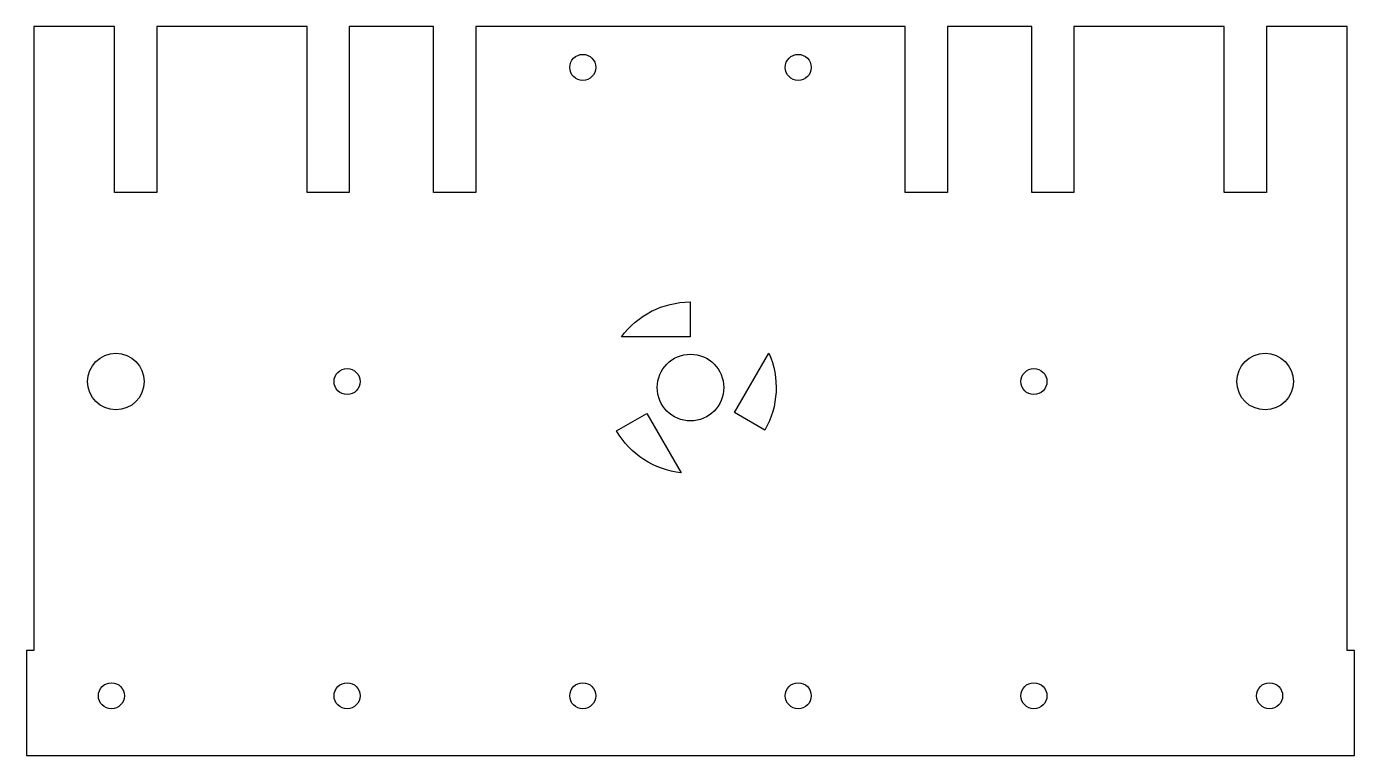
# Model space of a CAD drawing. Header units: millimetres. Extents: x -74 to 74, y -87 to -5.
import ezdxf

# ---------------------------------------------------------------- set-up
doc = ezdxf.new("R2010")
doc.units = ezdxf.units.MM
doc.layers.add('CUTOUTS', color=1, linetype='CONTINUOUS')
doc.layers.add('PERIMETER', color=5, linetype='CONTINUOUS')

msp = doc.modelspace()

# ---------------------------------------------------------------- linework, layer by layer
at = {"layer": 'CUTOUTS'}
for points in [[(-0.05, -36.13), (-0.05, -40.03), (-7.69, -40.03, -0.237578)], [(4.91, -48.45), (8.73, -41.83, -0.237578), (8.29, -50.4)], [(-8.24, -50.49), (-4.86, -48.54), (-1.04, -55.16, -0.237578)]]:
    msp.add_lwpolyline(points, format="xyb", close=True, dxfattribs=at)
for centre, radius in [((-12, -10), 1.45), ((12, -10), 1.45), ((-64, -45), 3.15), ((0, -45.67), 3.71), ((64, -45), 3.15), ((-38.25, -45), 1.45), ((38.25, -45), 1.45), ((-64.5, -80), 1.45), ((-38.25, -80), 1.45), ((-12, -80), 1.45), ((12, -80), 1.45), ((38.25, -80), 1.45), ((64.5, -80), 1.45)]:
    msp.add_circle(centre, radius, dxfattribs=at)
at = {"layer": 'PERIMETER'}
msp.add_lwpolyline([(64.15, -23.95), (59.45, -23.95), (59.45, -5.45), (42.71, -5.45), (42.71, -23.95), (38.01, -23.95), (38.01, -5.45), (28.61, -5.45), (28.61, -23.95), (23.91, -23.95), (23.91, -5.45), (-23.91, -5.45), (-23.91, -23.95), (-28.61, -23.95), (-28.61, -5.45), (-38.01, -5.45), (-38.01, -23.95), (-42.71, -23.95), (-42.71, -5.45), (-59.45, -5.45), (-59.45, -23.95), (-64.15, -23.95), (-64.15, -5.45), (-73.15, -5.45), (-73.15, -74.95), (-73.95, -74.95), (-73.95, -86.65), (73.95, -86.65), (73.95, -74.95), (73.15, -74.95), (73.15, -5.45), (64.15, -5.45)], close=True, dxfattribs=at)

doc.saveas('drawing.dxf')
